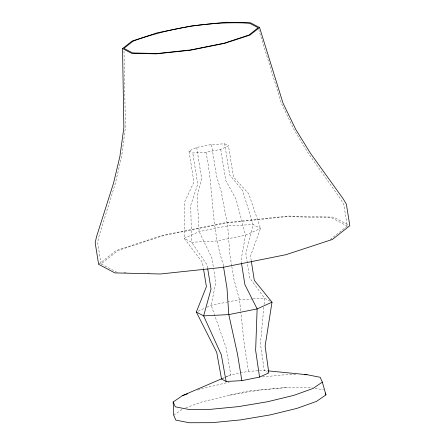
<?xml version="1.0" encoding="UTF-8"?>
<svg xmlns="http://www.w3.org/2000/svg" width="445" height="445" viewBox="0 0 445 445"><rect width="100%" height="100%" fill="white"/><g stroke="black" fill="none" stroke-linecap="round" stroke-linejoin="round"><path stroke-width="0.33" stroke-dasharray="2.23 1.67" d="M263.818 307.234L260.425 343.596L264.235 370.49L267.662 372.293M264.074 304.491L264.647 298.317L249.728 277.919L245.868 253.6L253.11 224.553L242.564 190.466L229.648 174.907L224.669 143.824L211.47 144.503L196.707 147.467L188.958 150.983L193.937 182.066L184.58 202.113L184.186 238.387L202.419 262.333L203.415 268.402M98.623 264.313L115.961 250.58L162.425 235.338L225.359 222.7L287.971 216.042L333.572 217.132L348.619 225.064M330.246 239.56L347.278 226.093L343.835 204.578L340.681 199.126L308.341 153.353L294.084 129.779L281.39 103.385L258.779 29.732M117.052 272.334L101.071 263.941L118.164 250.468L163.604 235.538L225.342 223.151L286.714 216.609L331.358 217.694L347.278 226.093M173.7 415.191L182.033 409.478M188.958 150.983L192.774 152.991L205.968 152.312L220.731 149.348L228.48 145.832L233.458 176.915L248.722 193.747L260.481 228.441L250.507 256.042L251.247 260.776M198.192 311.2L204.388 308.385M206.869 307.256L211.208 305.287L226.689 302.177M221.538 379.057L224.625 377.655M225.242 377.371L230.794 374.851L239.633 373.071M222.517 378.406L225.704 377.037M226.338 376.765L230.794 374.851L226.194 348.068L211.208 305.287L215.808 282.347L213.745 269.514M197.752 390.143L201.591 388.763L229.136 382.149M185.749 407.776L202.675 401.69L247.57 391.072L287.748 387.389L310.365 387.328L312.379 387.723M227.362 302.044L239.471 299.613L252.398 298.945M240.317 372.938L248.471 371.297L258.756 370.768M229.453 395.16L259.302 390.143L287.748 387.389M262.444 376.943L284.833 374.773L297.327 374.734M253.083 298.912L264.647 298.317L270.165 301.198M259.441 370.735L264.235 370.49L267.69 370.83M123.916 272.501L126.658 272.568M147.918 273.085L149.292 273.119M315.071 388.251L323.804 389.959M224.669 143.824L228.48 145.832M207.609 268.151L207.059 264.775L191.561 242.275L184.186 238.387L199.138 231.595L227.69 225.86L253.11 224.553L260.481 228.441L245.534 235.233L216.976 240.968L191.561 242.275L190.738 205.395L197.752 184.074L192.774 152.991M223.396 265.977L223.067 263.952C210.975 227.846 213.695 189.247 205.968 152.312M220.731 149.348L225.71 180.431L236.15 199.46L245.534 235.233L241.034 260.347L241.357 262.372M231.712 265.904L229.859 254.423L227.69 225.86L221.182 191.567L216.448 175.586L211.47 144.503M231.823 266.583L233.781 278.742L239.471 299.613L240.734 311.333M196.707 147.467L201.685 178.551L197.152 196.401L199.138 231.595L211.892 258.028L213.633 268.836M101.071 263.941L97.622 242.43L98.979 236.284L115.455 183.006L121.657 156.29L125.429 127.37L123.966 49.757M248.471 371.297L244.294 344.424L240.806 312.023"/><path stroke-width="0.67" d="M251.353 261.449L254.306 280.372L272.006 302.161L265.114 346.065L268.802 372.893L259.541 377.099L241.869 380.647L226.105 381.46L221.538 379.057L216.715 352.373L196.334 312.045L206.408 286.619L203.526 269.08M122.542 48.588L132.059 41.09L157.341 32.78L191.689 25.893L225.826 22.25L250.652 22.862L259.569 27.523L283.009 103.145L295.797 129.517L310.315 153.052L343.123 198.754L346.377 204.183L349.82 225.698L332.387 239.449L286.024 254.673L223.051 267.334L160.378 273.992L114.838 272.896L98.623 264.313L95.18 242.803L96.537 236.657L113.481 183.312L119.883 156.557L123.871 127.609L122.542 48.588L131.459 53.25L156.223 53.862L190.421 50.218L224.769 43.326L250.051 35.022L259.569 27.523M268.38 370.896L307.039 374.707L320.172 377.282L322.341 382.099L325.968 394.882L316.529 401.362L296.937 408.388L270.193 414.901L240.306 419.935L211.926 422.689L189.247 422.75L175.864 420.113L173.7 415.191L173.166 401.991L182.406 395.655L221.883 378.684M322.341 382.099L313.108 388.441L293.923 395.327L267.673 401.713L238.431 406.63L210.613 409.322L188.474 409.389L175.28 406.813L173.166 401.991M272.006 302.161L257.127 308.919L228.802 314.598L203.632 315.889L196.334 312.045M182.406 395.655L187.523 393.814M304.263 374.712L307.039 374.707M325.161 393.035L325.968 394.882M226.105 381.46L221.343 354.849L203.632 315.889L211.047 289.066L207.72 268.825M241.869 380.647L237.474 354.02L228.802 314.598L226.994 288.243L223.501 266.655M241.463 263.045L244.9 284.639L257.127 308.919L255.641 350.371L259.541 377.099M133.222 41.029L123.944 48.371L132.621 52.944L156.946 53.533L190.421 49.968L224.091 43.215L248.889 35.077L258.167 27.74L249.428 23.168C210.051 21.071 170.296 27.812 133.222 41.029"/></g></svg>
